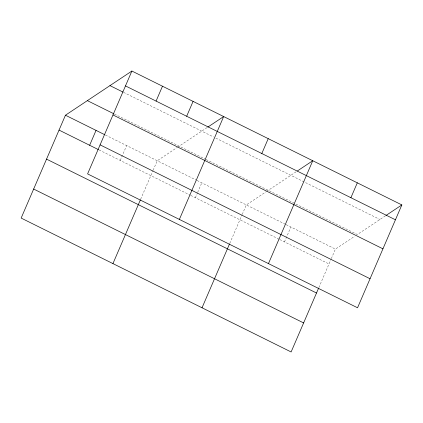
<?xml version="1.0" encoding="UTF-8"?>
<svg xmlns="http://www.w3.org/2000/svg" width="423" height="423" viewBox="0 0 423 423"><rect width="100%" height="100%" fill="white"/><g stroke="black" fill="none" stroke-linecap="round" stroke-linejoin="round"><path stroke-width="0.32" stroke-dasharray="2.12 1.59" d="M120.238 160.439L126.641 145.565M140.674 199.201L152.883 170.855M153.137 170.258L157.24 160.74L176.967 147.616M195.378 197.705L197.425 192.946M197.684 192.349L201.782 182.831M229.763 243.384L241.972 215.037M242.226 214.44L246.323 204.922L266.056 191.799M284.468 241.887L290.871 227.014M318.852 287.566L331.061 259.214M331.315 258.622L335.413 249.105L354.596 236.346M177.517 147.252L207.228 127.492M266.606 191.434L296.317 171.675M385.406 215.857L357.34 234.522L295.212 203.712M123.495 92.33L213.472 136.952M215.815 138.115L379.928 219.5M114.437 114.062L205.536 159.238M206.123 159.529L294.625 203.421M105.459 135.059L196.505 180.214M197.092 180.505L285.594 224.396M286.181 224.687L335.413 249.105M99.056 149.932L190.101 195.088M190.688 195.378L279.191 239.27M279.777 239.561L329.009 263.978"/><path stroke-width="0.63" d="M131.886 71.038L87.587 173.895L357.551 307.78L401.85 204.922L131.886 71.038L65.449 115.22L21.15 218.078L291.114 351.962L318.588 288.174M89.639 145.263L96.047 130.39M156.076 101.081L162.48 86.207M112.941 263.598L140.41 199.809M186.67 116.256L193.078 101.383M179.373 219.415L223.672 116.558L207.778 127.127M261.811 153.523L268.219 138.649M202.03 307.78L229.499 243.992M268.462 263.598L312.761 160.74L297.417 170.945M350.9 197.705L357.308 182.831M385.956 215.492L401.85 204.922M125.478 85.911L395.447 219.796M109.959 85.615L122.903 92.034M87.371 100.637L113.85 113.771M112.973 114.945L382.942 248.83M65.449 115.22L104.872 134.768M100.092 144.862L370.056 278.746M59.046 130.088L98.464 149.642M46.541 159.127L316.504 293.012M33.655 189.044L303.619 322.929"/></g></svg>
